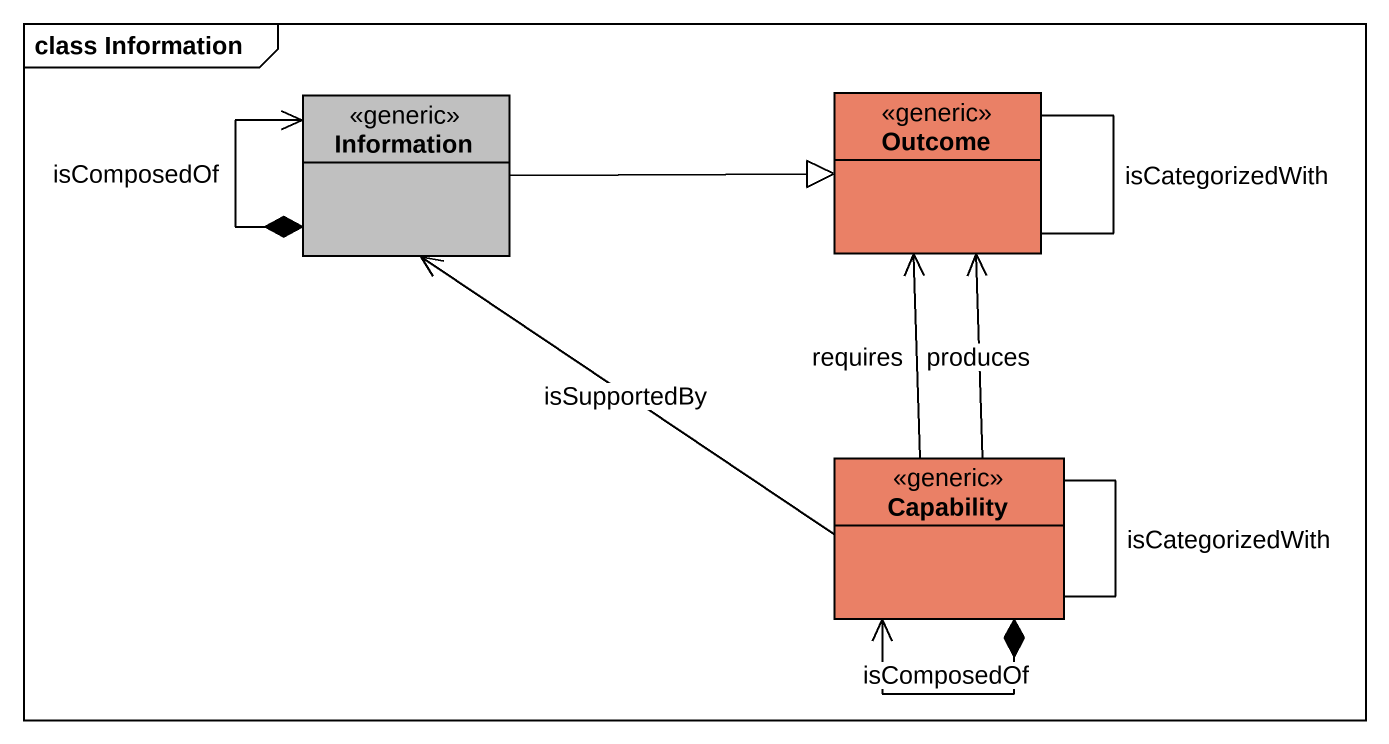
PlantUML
@startuml
mainframe class Information
hide circle
hide empty members
class Information <<generic>> #C0C0C0
class Outcome <<generic>> #EA8066
class Capability <<generic>> #EA8066
Information <--* Information : isComposedOf
Information -right-|> Outcome
Information <-- Capability : isSupportedBy
Outcome -- Outcome : isCategorizedWith
Capability -up-> Outcome : produces
Capability -up-> Outcome : requires
Capability -- Capability : isCategorizedWith
Capability <--* Capability : isComposedOf
@enduml
